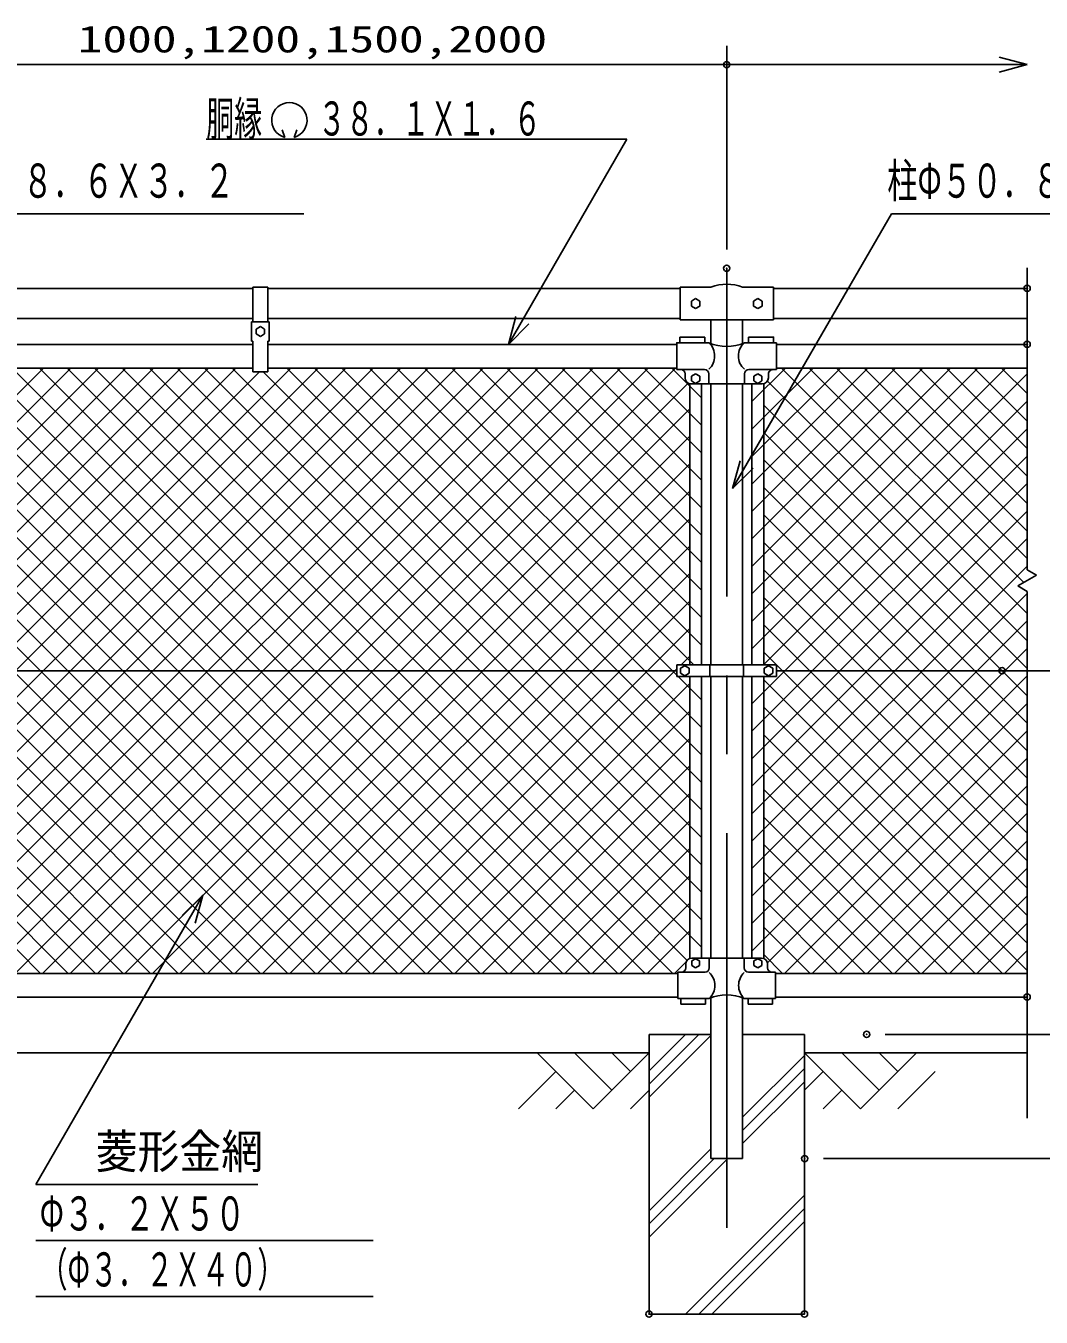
# Model space of a CAD drawing. Units: millimetres, scale not verified. Extents: x -4425 to 4425, y -3150 to 3150.
# Drawn here: x -3050 to -1417, y -11 to 2066 of the extents above; entities that cross this region are included whole.
import ezdxf
from ezdxf.enums import TextEntityAlignment as Align

# ---------------------------------------------------------------- set-up
doc = ezdxf.new("R2010")
doc.units = ezdxf.units.MM
doc.header["$LTSCALE"] = 20
doc.header["$PDMODE"] = 32
doc.header["$PDSIZE"] = 10
doc.linetypes.add('USER1', pattern=[50.8, 31.75, -6.35, 6.35, -6.35])
for name, color, linetype, lineweight in [('0-0_1', 7, 'Continuous', 25), ('0-1_EXTCNT-LMEC0', 1, 'Continuous', 25), ('0-2_0', 4, 'Continuous', 25)]:
    doc.layers.add(name, color=color, linetype=linetype, lineweight=lineweight)
doc.layers.add('0-3_DEFPOINTS', color=7, linetype='Continuous')
doc.styles.add('ＭＳ ゴシック', font='')
doc.styles.get('ＭＳ ゴシック').set_extended_font_data('MS Gothic')

msp = doc.modelspace()

# ---------------------------------------------------------------- linework, layer by layer
at = {"layer": '0-0_1', "color": 2}
for p, q in [((-1439.57, 2003.67), (-1484.57, 2015.72)), ((-1922.68, 2003.67), (-1439.57, 2003.67)), ((-1439.57, 2003.67), (-1484.57, 1991.61)), ((-2637.83, 1898.68), (-2633.46, 1886.67)), ((-2614.11, 1898.68), (-2618.48, 1886.67)), ((-2759.57, 1883.67), (-2083.35, 1883.67)), ((-2273.87, 1553.67), (-2083.35, 1883.67)), ((-3239.57, 1763.67), (-2602.84, 1763.67)), ((-1913.23, 1321.52), (-1657.96, 1763.67)), ((-1657.96, 1763.67), (-1081.47, 1763.67)), ((-1439.57, 1676.92), (-1439.57, 1190.99)), ((-2273.87, 1553.67), (-2261.82, 1598.67)), ((-2273.87, 1553.67), (-2240.93, 1586.61)), ((-1913.23, 1321.52), (-1901.18, 1366.52)), ((-1913.23, 1321.52), (-1880.29, 1354.46)), ((-1439.57, 1190.99), (-1424.57, 1182.33)), ((-1424.57, 1182.33), (-1454.57, 1165.01)), ((-1439.57, 1156.35), (-1454.57, 1165.01)), ((-1439.57, 1156.35), (-1439.57, 308.8)), ((-3033.96, 202.13), (-2765.2, 667.63)), ((-2765.2, 667.63), (-2798.14, 634.69)), ((-2765.2, 667.63), (-2777.26, 622.63)), ((-1988.9, 443.67), (-2047.68, 384.88)), ((-2047.68, 363.67), (-1967.68, 443.67)), ((-1948.08, 442.05), (-2047.68, 342.45)), ((-1797.68, 409.88), (-1897.28, 310.28)), ((-1897.28, 289.07), (-1797.68, 388.67)), ((-1797.68, 367.45), (-1897.28, 267.85)), ((-1948.08, 259.48), (-2047.68, 159.88)), ((-2047.68, 138.67), (-1942.68, 243.67)), ((-1922.68, 242.45), (-2047.68, 117.45)), ((-3033.96, 202.13), (-2676.69, 202.13)), ((-1797.68, 184.88), (-1988.9, -6.33)), ((-1967.68, -6.33), (-1797.68, 163.67)), ((-1797.68, 142.45), (-1946.47, -6.33)), ((-3033.96, 112.13), (-2491.09, 112.13)), ((-3033.96, 22.13), (-2491.09, 22.13))]:
    msp.add_line(p, q, dxfattribs=at)
at = {"layer": '0-0_1'}
for p, q in [((-3422.68, 2003.67), (-1922.68, 2003.67)), ((-3347.68, 1643.67), (-2684.81, 1643.67)), ((-2684.81, 1645.67), (-2660.56, 1645.67)), ((-2684.81, 1590.07), (-2684.81, 1645.67)), ((-2660.56, 1590.07), (-2660.56, 1645.67)), ((-2660.56, 1643.67), (-1997.68, 1643.67)), ((-1948.08, 1645.67), (-1997.68, 1645.67)), ((-1997.68, 1645.67), (-1997.68, 1593.07)), ((-1897.28, 1645.67), (-1847.68, 1645.67)), ((-1847.68, 1645.67), (-1847.68, 1593.07)), ((-1847.68, 1643.67), (-1439.57, 1643.67)), ((-1972.68, 1627.37), (-1979.61, 1623.37)), ((-1979.61, 1623.37), (-1979.61, 1615.37)), ((-1972.68, 1627.37), (-1965.76, 1623.37)), ((-1965.76, 1623.37), (-1965.76, 1615.37)), ((-1872.68, 1627.37), (-1879.61, 1623.37)), ((-1879.61, 1623.37), (-1879.61, 1615.37)), ((-1872.68, 1627.37), (-1865.76, 1623.37)), ((-1865.76, 1623.37), (-1865.76, 1615.37)), ((-1979.61, 1615.37), (-1972.68, 1611.37)), ((-1965.76, 1615.37), (-1972.68, 1611.37)), ((-1879.61, 1615.37), (-1872.68, 1611.37)), ((-1865.76, 1615.37), (-1872.68, 1611.37)), ((-3347.68, 1595.07), (-2684.81, 1595.07)), ((-2686.81, 1558.67), (-2686.81, 1590.07)), ((-2686.81, 1590.07), (-2658.56, 1590.07)), ((-2672.68, 1582.37), (-2679.61, 1578.37)), ((-2672.68, 1582.37), (-2665.76, 1578.37)), ((-2660.56, 1595.07), (-1997.68, 1595.07)), ((-2658.56, 1558.67), (-2658.56, 1590.07)), ((-1997.68, 1593.07), (-1847.68, 1593.07)), ((-1948.08, 1554.92), (-1948.08, 1593.07)), ((-1897.28, 1554.92), (-1897.28, 1593.07)), ((-1847.68, 1595.07), (-1439.57, 1595.07)), ((-2686.81, 1558.67), (-2684.81, 1558.67)), ((-2684.81, 1509.57), (-2684.81, 1558.67)), ((-2679.61, 1578.37), (-2679.61, 1570.37)), ((-2679.61, 1570.37), (-2672.68, 1566.37)), ((-2665.76, 1570.37), (-2672.68, 1566.37)), ((-2665.76, 1578.37), (-2665.76, 1570.37)), ((-2660.56, 1558.67), (-2658.56, 1558.67)), ((-2660.56, 1509.57), (-2660.56, 1558.67)), ((-1997.92, 1565.5), (-1997.92, 1556.18)), ((-1957.79, 1565.5), (-1997.92, 1565.5)), ((-1957.79, 1565.51), (-1957.79, 1556.18)), ((-1887.58, 1565.51), (-1887.58, 1556.18)), ((-3344.44, 1553.67), (-2684.81, 1553.67)), ((-2660.56, 1553.67), (-2002.94, 1553.67)), ((-1894.04, 1556.17), (-1842.44, 1556.18)), ((-1842.44, 1556.18), (-1842.43, 1513.05)), ((-1842.44, 1553.67), (-1439.57, 1553.67)), ((-3344.44, 1515.57), (-2684.81, 1515.57)), ((-2684.81, 1509.57), (-2660.56, 1509.57)), ((-2660.56, 1515.57), (-2002.94, 1515.57)), ((-1958.35, 1513.04), (-2002.94, 1513.04)), ((-1989.76, 1500), (-1989.76, 1506.02)), ((-1979.2, 1502.26), (-1972.68, 1506.02)), ((-1979.2, 1494.73), (-1979.2, 1502.26)), ((-1972.68, 1506.02), (-1966.16, 1502.26)), ((-1966.16, 1502.26), (-1966.16, 1494.73)), ((-1951.32, 1489.97), (-1951.33, 1506.02)), ((-1894.04, 1489.97), (-1894.04, 1506.02)), ((-1887.02, 1513.04), (-1842.43, 1513.05)), ((-1872.69, 1506.03), (-1879.21, 1502.26)), ((-1879.21, 1502.26), (-1879.21, 1494.73)), ((-1866.16, 1502.26), (-1872.69, 1506.03)), ((-1866.16, 1494.74), (-1866.16, 1502.26)), ((-1855.61, 1500.01), (-1855.61, 1506.02)), ((-1842.43, 1515.57), (-1439.57, 1515.57)), ((-1982.18, 1038.17), (-1982.18, 1490.27)), ((-1865.64, 1489.97), (-1979.81, 1489.97)), ((-1972.68, 1490.96), (-1979.2, 1494.73)), ((-1966.16, 1494.73), (-1972.68, 1490.96)), ((-1963.18, 1038.17), (-1963.18, 1489.97)), ((-1948.08, 1038.17), (-1948.08, 1489.97)), ((-1897.28, 1038.17), (-1897.28, 1489.97)), ((-1882.18, 1038.17), (-1882.18, 1489.97)), ((-1879.21, 1494.73), (-1872.68, 1490.97)), ((-1872.68, 1490.97), (-1866.16, 1494.74)), ((-1863.18, 1038.17), (-1863.18, 1490.28)), ((-2002.68, 1038.17), (-1842.68, 1038.17)), ((-2002.68, 1019.17), (-2002.68, 1038.17)), ((-2002.68, 1019.17), (-1842.68, 1019.17)), ((-1996.87, 1024.67), (-1989.95, 1020.67)), ((-1989.95, 1036.67), (-1983.02, 1032.67)), ((-1983.02, 1024.67), (-1989.95, 1020.67)), ((-1983.02, 1032.67), (-1983.02, 1024.67)), ((-1982.18, 1019.17), (-1982.18, 565.71)), ((-1963.18, 1019.17), (-1963.18, 566.39)), ((-1949.68, 1038.17), (-1949.68, 1019.17)), ((-1948.08, 566.39), (-1948.08, 1019.17)), ((-1897.28, 566.39), (-1897.28, 1019.17)), ((-1895.68, 1038.17), (-1895.68, 1019.17)), ((-1882.18, 1019.17), (-1882.18, 566.39)), ((-1863.18, 1019.17), (-1863.18, 565.71)), ((-1855.42, 1036.67), (-1862.35, 1032.67)), ((-1862.35, 1032.67), (-1862.35, 1024.67)), ((-1862.35, 1024.67), (-1855.42, 1020.67)), ((-1855.42, 1036.67), (-1848.49, 1032.67)), ((-1848.49, 1024.67), (-1855.42, 1020.67)), ((-1848.49, 1032.67), (-1848.49, 1024.67)), ((-1842.68, 1019.17), (-1842.68, 1038.17)), ((-1972.68, 565.41), (-1979.08, 561.72)), ((-1979.08, 561.72), (-1979.08, 554.34)), ((-1866.76, 566.39), (-1978.68, 566.39)), ((-1966.29, 561.72), (-1972.68, 565.41)), ((-1966.29, 554.34), (-1966.29, 561.72)), ((-1950.76, 566.38), (-1950.76, 550.65)), ((-1894.61, 566.38), (-1894.61, 550.65)), ((-1879.08, 561.72), (-1872.68, 565.41)), ((-1879.08, 554.34), (-1879.08, 561.72)), ((-1872.68, 565.41), (-1866.29, 561.72)), ((-1866.29, 561.72), (-1866.29, 554.34)), ((-3344.84, 541.77), (-2001.35, 541.77)), ((-2001.35, 501.48), (-2001.35, 543.77)), ((-1957.64, 543.77), (-2001.35, 543.77)), ((-1988.44, 556.55), (-1988.44, 550.65)), ((-1979.08, 554.34), (-1972.68, 550.65)), ((-1972.68, 550.65), (-1966.29, 554.34)), ((-1844.01, 543.77), (-1887.73, 543.77)), ((-1872.68, 550.65), (-1879.08, 554.34)), ((-1866.29, 554.34), (-1872.68, 550.65)), ((-1856.93, 556.55), (-1856.93, 550.65)), ((-1844.01, 501.48), (-1844.01, 543.77)), ((-1844.01, 541.77), (-1439.57, 541.77)), ((-3344.84, 503.67), (-2001.35, 503.67)), ((-2001.35, 501.48), (-1950.77, 501.48)), ((-1996.44, 492.34), (-1996.44, 501.48)), ((-1957.1, 492.34), (-1957.1, 501.48)), ((-1948.08, 502.53), (-1948.08, 243.67)), ((-1897.28, 502.53), (-1897.28, 243.67)), ((-1844.01, 501.48), (-1894.6, 501.48)), ((-1888.27, 492.34), (-1888.27, 501.48)), ((-1848.93, 492.34), (-1848.93, 501.48)), ((-1844.01, 503.67), (-1439.57, 503.67)), ((-1957.1, 492.34), (-1996.44, 492.34)), ((-1848.93, 492.34), (-1888.27, 492.34)), ((-1948.08, 443.67), (-2047.68, 443.67)), ((-2047.68, 443.67), (-2047.68, -6.33)), ((-1797.68, 443.67), (-1897.28, 443.67)), ((-1797.68, 443.67), (-1797.68, -6.33)), ((-2047.68, 413.67), (-3297.68, 413.67)), ((-1439.57, 413.67), (-1797.68, 413.67)), ((-1948.08, 243.67), (-1897.28, 243.67)), ((-1797.68, -6.33), (-2047.68, -6.33))]:
    msp.add_line(p, q, dxfattribs=at)
at = {"layer": '0-0_1', "color": 3, "linetype": 'USER1'}
msp.add_line((-1922.68, 132.2), (-1922.68, 1676.12), dxfattribs=at)
at = {"layer": '0-0_1', "color": 4}
for p, q in [((-2227.68, 413.67), (-2137.68, 323.67)), ((-2167.68, 413.67), (-2107.68, 353.67)), ((-2047.68, 413.67), (-2137.68, 323.67)), ((-2107.68, 413.67), (-2077.68, 383.67)), ((-1797.68, 413.67), (-1707.68, 323.67)), ((-1737.68, 413.67), (-1677.68, 353.67)), ((-1617.68, 413.67), (-1707.68, 323.67)), ((-1677.68, 413.67), (-1647.68, 383.67)), ((-2197.68, 383.67), (-2257.68, 323.67)), ((-1767.68, 383.67), (-1797.68, 353.67)), ((-1587.68, 383.67), (-1647.68, 323.67)), ((-2167.68, 353.67), (-2197.68, 323.67)), ((-2047.68, 353.67), (-2077.68, 323.67)), ((-1737.68, 353.67), (-1767.68, 323.67))]:
    msp.add_line(p, q, dxfattribs=at)
at = {"layer": '0-0_1'}
for points in [[(-1887.58, 1565.51), (-1847.46, 1565.51), (-1847.45, 1556.18)], [(-1951.33, 1556.17), (-2002.94, 1556.18), (-2002.94, 1513.04)], [(-1989.95, 1036.67), (-1996.87, 1032.67), (-1996.87, 1024.67)]]:
    msp.add_lwpolyline(points, dxfattribs=at)
at = {"layer": '0-0_1', "color": 2}
msp.add_arc((-2625.97, 1914.17), 28.5, 285.23578, 254.76438, dxfattribs=at)
at = {"layer": '0-0_1'}
for centre, radius, start, end in [((-1922.68, 1579.38), 70.98, 69.03345, 110.9667), ((-1971.27, 1534.9), 29.15, 313.11304, 46.84253), ((-1922.69, 1625.54), 75.05, 247.56669, 292.44657), ((-1876.43, 1534.93), 27.6, 129.64224, 230.53066), ((-1996.79, 1506.02), 7.02, 0, 90), ((-1979.73, 1500), 10.03, 180, 270), ((-1958.35, 1506.02), 7.02, 0, 90), ((-1887.02, 1506.02), 7.02, 90, 180), ((-1865.64, 1500), 10.03, 270.00679, 0.00679), ((-1848.58, 1506.03), 7.02, 90.00679, 180.00679), ((-1978.61, 556.55), 9.83, 90, 180), ((-1866.76, 556.55), 9.83, 0, 90), ((-1995.32, 550.65), 6.88, 270, 0), ((-1957.64, 550.65), 6.88, 270, 0), ((-1970.32, 522.33), 28.59, 313.16397, 46.88045), ((-1875.05, 522.34), 28.58, 133.11304, 226.84253), ((-1887.73, 550.65), 6.88, 180, 270), ((-1850.04, 550.65), 6.88, 180, 270), ((-1922.68, 433.49), 73.57, 67.55891, 112.44109)]:
    msp.add_arc(centre, radius, start, end, dxfattribs=at)
at = {"layer": '0-1_EXTCNT-LMEC0'}
for p, q in [((-1922.68, 1706.12), (-1922.68, 2033.67)), ((-1450.02, 1028.67), (-1298.42, 1028.67)), ((-1450.02, 1028.67), (-1298.42, 1028.67)), ((-1667.68, 443.67), (-1189.57, 443.67)), ((-1667.68, 443.67), (-1190.03, 443.67)), ((-1767.28, 243.67), (-1190.03, 243.67)), ((-1767.28, 243.67), (-829.57, 243.67))]:
    msp.add_line(p, q, dxfattribs=at)
at = {"layer": '0-1_EXTCNT-LMEC0', "color": 2}
msp.add_line((-3377.68, 2003.67), (-1967.68, 2003.67), dxfattribs=at)
at = {"layer": '0-2_0'}
for p, q in [((-3382.18, 580.27), (-2446.89, 1515.57)), ((-3382.18, 624.47), (-2491.08, 1515.57)), ((-3382.18, 668.66), (-2535.28, 1515.57)), ((-3382.18, 712.85), (-2579.47, 1515.57)), ((-3382.18, 757.05), (-2623.67, 1515.57)), ((-3382.18, 845.44), (-2712.05, 1515.57)), ((-3382.18, 889.63), (-2756.25, 1515.57)), ((-3382.18, 933.83), (-2800.44, 1515.57)), ((-3382.18, 978.02), (-2844.64, 1515.57)), ((-3382.18, 1066.41), (-2933.02, 1515.57)), ((-3382.18, 1110.6), (-2977.22, 1515.57)), ((-3382.18, 1154.8), (-3021.41, 1515.57)), ((-3382.18, 801.24), (-2673.86, 1509.57)), ((-3366.23, 1038.17), (-2888.83, 1515.57)), ((-3359.83, 558.43), (-2402.69, 1515.57)), ((-2363.14, 541.77), (-3336.94, 1515.57)), ((-3332.3, 541.77), (-2358.5, 1515.57)), ((-2318.94, 541.77), (-3292.74, 1515.57)), ((-3288.11, 541.77), (-2314.31, 1515.57)), ((-2274.75, 541.77), (-3248.55, 1515.57)), ((-3243.91, 541.77), (-2270.11, 1515.57)), ((-2230.55, 541.77), (-3204.35, 1515.57)), ((-3199.72, 541.77), (-2225.92, 1515.57)), ((-2186.36, 541.77), (-3160.16, 1515.57)), ((-3155.52, 541.77), (-2181.72, 1515.57)), ((-2142.17, 541.77), (-3115.97, 1515.57)), ((-3111.33, 541.77), (-2137.53, 1515.57)), ((-2097.97, 541.77), (-3071.77, 1515.57)), ((-3067.14, 541.77), (-2093.34, 1515.57)), ((-2053.78, 541.77), (-3027.58, 1515.57)), ((-3022.94, 541.77), (-2049.14, 1515.57)), ((-2009.58, 541.77), (-2983.38, 1515.57)), ((-2978.75, 541.77), (-2004.95, 1515.57)), ((-1986.3, 562.68), (-2939.19, 1515.57)), ((-1963.76, 584.33), (-2894.99, 1515.57)), ((-1963.76, 628.52), (-2850.8, 1515.57)), ((-1963.76, 672.72), (-2806.61, 1515.57)), ((-1963.76, 716.91), (-2762.41, 1515.57)), ((-1963.76, 761.1), (-2718.22, 1515.57)), ((-1963.76, 805.3), (-2668.02, 1509.57)), ((-1963.76, 849.49), (-2629.83, 1515.57)), ((-1963.76, 893.69), (-2585.64, 1515.57)), ((-1963.76, 937.88), (-2541.44, 1515.57)), ((-1963.76, 982.08), (-2497.25, 1515.57)), ((-1975.6, 1038.12), (-2453.05, 1515.57)), ((-1963.76, 1070.46), (-2408.86, 1515.57)), ((-1963.76, 1114.66), (-2364.66, 1515.57)), ((-1963.76, 1158.85), (-2320.47, 1515.57)), ((-1963.76, 1203.05), (-2276.28, 1515.57)), ((-1963.76, 1247.24), (-2232.08, 1515.57)), ((-1963.76, 1291.44), (-2187.89, 1515.57)), ((-1963.76, 1335.63), (-2143.69, 1515.57)), ((-1963.76, 1379.82), (-2099.5, 1515.57)), ((-1963.76, 1424.02), (-2055.31, 1515.57)), ((-1984.18, 1488.64), (-2011.11, 1515.57)), ((-1882.18, 1108), (-1475.12, 1515.07)), ((-1882.18, 1152.19), (-1519.31, 1515.07)), ((-1882.18, 1196.39), (-1563.51, 1515.07)), ((-1882.18, 1240.58), (-1607.7, 1515.07)), ((-1882.18, 1284.78), (-1651.89, 1515.07)), ((-1882.18, 1328.97), (-1696.09, 1515.07)), ((-1882.18, 1373.17), (-1740.28, 1515.07)), ((-1882.18, 1417.36), (-1784.48, 1515.07)), ((-1882.18, 1461.55), (-1828.67, 1515.07)), ((-1882.18, 1063.81), (-1439.57, 1506.42)), ((-1439.57, 1120.81), (-1833.83, 1515.07)), ((-1445.07, 1170.5), (-1789.64, 1515.07)), ((-1439.57, 1209.19), (-1745.45, 1515.07)), ((-1439.57, 1253.39), (-1701.25, 1515.07)), ((-1439.57, 1297.58), (-1657.06, 1515.07)), ((-1439.57, 1341.78), (-1612.86, 1515.07)), ((-1439.57, 1385.97), (-1568.67, 1515.07)), ((-1439.57, 1430.17), (-1524.48, 1515.07)), ((-1439.57, 1474.36), (-1480.28, 1515.07)), ((-2407.33, 541.77), (-3361.18, 1495.62)), ((-2934.55, 541.77), (-1984.91, 1491.41)), ((-1963.76, 1468.21), (-1984.11, 1488.57)), ((-1439.57, 1076.61), (-1857.33, 1494.37)), ((-1863.68, 1038.12), (-1439.57, 1462.22)), ((-1439.57, 1032.42), (-1863.18, 1456.03)), ((-2451.52, 541.77), (-3363.18, 1453.43)), ((-2890.36, 541.77), (-1982.18, 1449.94)), ((-1882.18, 975.42), (-1439.57, 1418.03)), ((-2495.72, 541.77), (-3363.18, 1409.23)), ((-2846.16, 541.77), (-1982.18, 1405.75)), ((-1439.57, 988.22), (-1863.18, 1411.83)), ((-1882.18, 931.22), (-1439.57, 1373.83)), ((-2539.91, 541.77), (-3363.18, 1365.04)), ((-2801.97, 541.77), (-1982.18, 1361.55)), ((-1439.57, 944.03), (-1863.18, 1367.64)), ((-1882.18, 887.03), (-1439.57, 1329.64)), ((-2584.11, 541.77), (-3363.18, 1320.84)), ((-2757.78, 541.77), (-1982.18, 1317.36)), ((-1439.57, 899.84), (-1863.18, 1323.45)), ((-2628.3, 541.77), (-3363.18, 1276.65)), ((-2713.58, 541.77), (-1982.18, 1273.17)), ((-1882.18, 842.84), (-1439.57, 1285.45)), ((-1439.57, 855.64), (-1863.18, 1279.25)), ((-2672.5, 541.77), (-3363.18, 1232.46)), ((-2669.39, 541.77), (-1982.18, 1228.97)), ((-1882.18, 798.64), (-1439.57, 1241.25)), ((-1439.57, 811.45), (-1863.18, 1235.06)), ((-2716.69, 541.77), (-3363.18, 1188.26)), ((-2625.19, 541.77), (-1982.18, 1184.78)), ((-1882.18, 754.45), (-1439.57, 1197.06)), ((-1439.57, 767.25), (-1863.18, 1190.86)), ((-2760.88, 541.77), (-3363.18, 1144.07)), ((-1882.18, 710.25), (-1439.57, 1152.86)), ((-1439.57, 723.06), (-1863.18, 1146.67)), ((-2581, 541.77), (-1982.18, 1140.58)), ((-1882.18, 666.06), (-1439.57, 1108.67)), ((-1439.57, 678.86), (-1863.18, 1102.47)), ((-2805.08, 541.77), (-3363.18, 1099.87)), ((-2536.81, 541.77), (-1982.18, 1096.39)), ((-1882.18, 621.86), (-1439.57, 1064.47)), ((-2849.27, 541.77), (-3363.18, 1055.68)), ((-1996.21, 1038.17), (-1982.18, 1052.19)), ((-1439.57, 634.67), (-1863.18, 1058.28)), ((-2492.61, 541.77), (-2002.68, 1031.69)), ((-1882.18, 577.67), (-1439.57, 1020.28)), ((-2893.47, 541.77), (-3363.18, 1011.48)), ((-2448.42, 541.77), (-1982.18, 1008)), ((-1439.57, 590.48), (-1863.18, 1014.09)), ((-2937.66, 541.77), (-3363.18, 967.29)), ((-2404.22, 541.77), (-1982.18, 963.81)), ((-1439.57, 546.28), (-1863.18, 969.89)), ((-1857.13, 558.53), (-1439.57, 976.09)), ((-2981.85, 541.77), (-3363.18, 923.1)), ((-2360.03, 541.77), (-1982.18, 919.61)), ((-1479.25, 541.77), (-1863.18, 925.7)), ((-1829.7, 541.77), (-1439.57, 931.89)), ((-3026.05, 541.77), (-3363.18, 878.9)), ((-2315.83, 541.77), (-1982.18, 875.42)), ((-1523.45, 541.77), (-1863.18, 881.5)), ((-1785.5, 541.77), (-1439.57, 887.7)), ((-2271.64, 541.77), (-1982.18, 831.22)), ((-1567.64, 541.77), (-1863.18, 837.31)), ((-1741.31, 541.77), (-1439.57, 843.5)), ((-1611.84, 541.77), (-1863.18, 793.12)), ((-1697.12, 541.77), (-1439.57, 799.31)), ((-2227.45, 541.77), (-1982.18, 787.03)), ((-1656.03, 541.77), (-1863.18, 748.92)), ((-1652.92, 541.77), (-1439.57, 755.12)), ((-2183.25, 541.77), (-1982.18, 742.84)), ((-1608.73, 541.77), (-1439.57, 710.92)), ((-2139.06, 541.77), (-1982.18, 698.64)), ((-1700.22, 541.77), (-1863.18, 704.73)), ((-1564.53, 541.77), (-1439.57, 666.73)), ((-2094.86, 541.77), (-1982.18, 654.45)), ((-1744.42, 541.77), (-1863.18, 660.53)), ((-2050.67, 541.77), (-1982.18, 610.25)), ((-1788.61, 541.77), (-1863.18, 616.34)), ((-1520.34, 541.77), (-1439.57, 622.53)), ((-1832.81, 541.77), (-1863.18, 572.14)), ((-1476.15, 541.77), (-1439.57, 578.34)), ((-2006.48, 541.77), (-1987.51, 560.74))]:
    msp.add_line(p, q, dxfattribs=at)
at = {"layer": '0-2_0', "color": 7}
for p, q in [((-2002.68, 1028.67), (-3342.68, 1028.67)), ((-1842.68, 1028.67), (-1439.57, 1028.67))]:
    msp.add_line(p, q, dxfattribs=at)
at = {"layer": '0-3_DEFPOINTS'}
for p in [(-1922.68, 2003.67), (-1922.68, 1676.12), (-1439.57, 1643.67), (-1439.57, 1553.67), (-1480.02, 1028.67), (-1439.57, 503.67), (-1697.68, 443.67), (-1797.28, 243.67), (-2047.68, -6.33), (-1797.68, -6.33)]:
    msp.add_point(p, dxfattribs=at)

# ---------------------------------------------------------------- texts
at = {"layer": '0-0_1', "style": 'ＭＳ ゴシック'}
for s, width, p in [('胴縁\u3000\u3000３８．１Ｘ１．６', 0.6, (-2759.57, 1873.12)), ('笠木Φ４８．６Ｘ３．２', 0.65, (-3239.57, 1773.12)), ('柱Φ５０．８Ｘ２．３', 0.65, (-1664.57, 1773.12)), ('菱形金網', 0.9, (-2937.54, 211.58)), ('Φ３．２Ｘ５０', 0.65, (-3027.54, 111.58)), ('（Φ３．２Ｘ４０）', 0.6, (-3027.54, 21.58))]:
    msp.add_text(s, height=54.84, dxfattribs=dict(at, width=width)).set_placement(p, align=Align.BOTTOM_LEFT)
at = {"layer": '0-1_EXTCNT-LMEC0', "color": 3, "style": 'ＭＳ ゴシック', "width": 1.35}
msp.add_text('1000,1200,1500,2000', height=43.26, dxfattribs=at).set_placement((-2966.31, 2010.34), align=Align.BOTTOM_LEFT)

doc.saveas('drawing.dxf')
